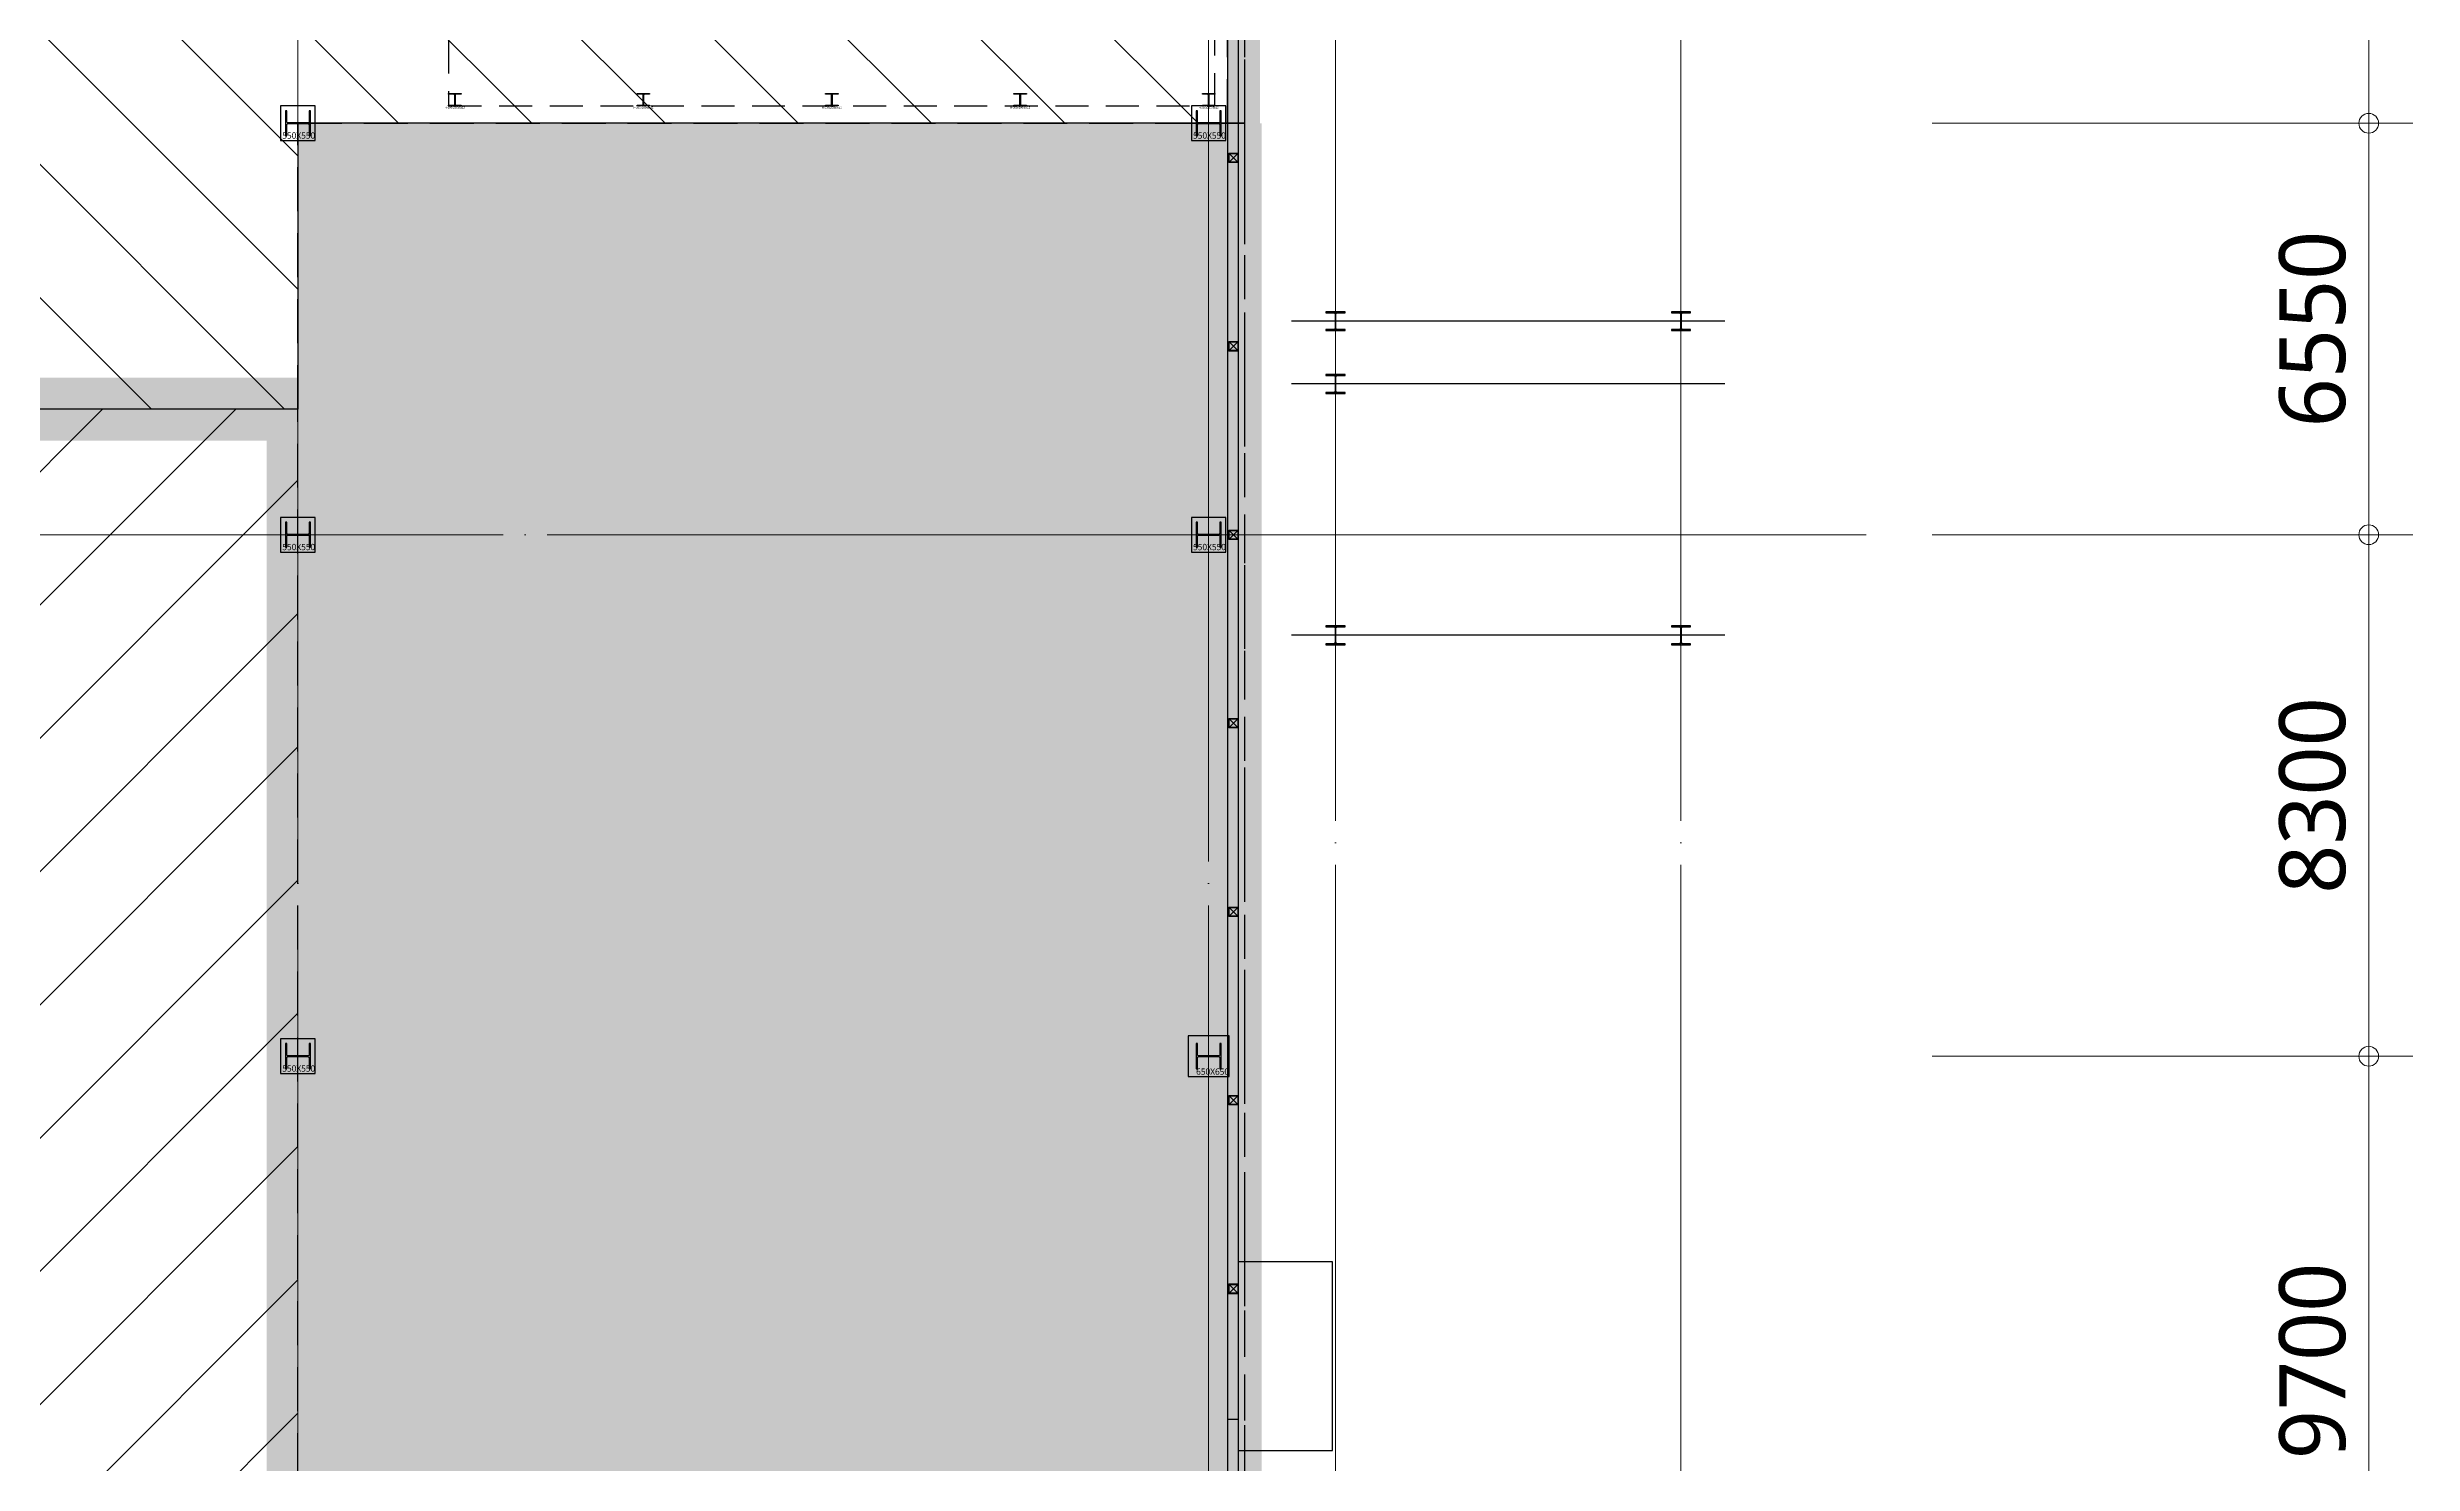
# Model space of a CAD drawing. Header units: millimetres. Extents: x -17369 to 294000, y -718917 to 220315.
# Drawn here: x 203440 to 241100, y -277035 to -254491 of the extents above; entities that cross this region are included whole.
import ezdxf
from ezdxf.enums import TextEntityAlignment as Align

# ---------------------------------------------------------------- set-up
doc = ezdxf.new("R2010")
doc.units = ezdxf.units.MM
doc.header["$LTSCALE"] = 350
for name, pattern in [('H12', [3, 2, -1]), ('HID', [2.3, 1.5, -0.8]), ('X-200-S-COL$0$CEN', [62, 60, -1, 0, -1]), ('X-200-S-COL$0$HID', [2.3, 1.5, -0.8])]:
    doc.linetypes.add(name, pattern=pattern)
doc.layers.get('Defpoints').update_dxf_attribs({"color": 181})
for name, color, linetype in [('0-THK200 RC SLAB영역', 51, 'H12'), ('0-THK200 SFRC SLAB영역', 211, 'H12'), ('0-THK300 RC SFRC SLAB영역', 2, 'H12'), ('0-THK400 RC SLAB영역', 4, 'H12'), ('0_RC-SLAB', 7, 'Continuous'), ('A-ELE7', 7, 'Continuous'), ('H-Col', 2, 'Continuous'), ('PD', 6, 'Continuous'), ('PERI-OUT', 9, 'Continuous'), ('Sol', 253, 'Continuous'), ('X-200-S-COL$0$Cen', 1, 'X-200-S-COL$0$CEN'), ('X-200-S-COL$0$Cen-ETC', 142, 'X-200-S-COL$0$CEN'), ('X-200-S-COL$0$H-Col', 3, 'Continuous'), ('X-200-S-COL$0$H-Col-파이프랙', 3, 'X-200-S-COL$0$CEN'), ('X-200-S-COL$0$STUD', 4, 'Continuous')]:
    doc.layers.add(name, color=color, linetype=linetype)
for name, color, linetype, plot in [('A-ANPLT', 171, 'Continuous', False), ('X-200-S-COL$0$P-Line', 144, 'Continuous', False), ('X-200-S-COL$0$PERI-OUT', 17, 'Continuous', False)]:
    doc.layers.add(name, color=color, linetype=linetype, plot=plot)
doc.layers.add('DIM', color=1, linetype='Continuous', lineweight=5)
doc.styles.add('Arial', font='arial.ttf')
doc.styles.add('맑은고딕', font='malgun.ttf')

# ---------------------------------------------------------------- blocks, each defined once
blk = doc.blocks.new('X-200-S-COL$0$H-300x305x15x15')
at = {"color": 0, "linetype": 'ByBlock', "ltscale": 0.5}
blk.add_lwpolyline([(25.5, -135, -0.4142136), (7.5, -117), (7.5, 117, -0.4142136), (25.5, 135), (152.5, 135), (152.5, 150), (-152.5, 150), (-152.5, 135), (-25.5, 135, -0.4142136), (-7.5, 117), (-7.5, -117, -0.4142136), (-25.5, -135), (-152.5, -135), (-152.5, -150), (152.5, -150), (152.5, -135)], format="xyb", close=True, dxfattribs=at)
blk = doc.blocks.new('X-200-S-COL$0$H-400x400x13x21')
at = {"color": 0}
blk.add_lwpolyline([(200, -200), (200, -179), (28.5, -179, -0.4142136), (6.5, -157), (6.5, 157, -0.4142136), (28.5, 179), (200, 179), (200, 200), (-200, 200), (-200, 179), (-28.5, 179, -0.4142136), (-6.5, 157), (-6.5, -157, -0.4142136), (-28.5, -179), (-200, -179), (-200, -200)], format="xyb", close=True, dxfattribs=at)
blk = doc.blocks.new('X-200-S-COL$0$1F COLUMN_231010')
at = {"layer": 'X-200-S-COL$0$H-Col', "color": 0, "rotation": 90}
for p in [(207430, 128093), (221930, 128093), (207430, 121543), (221930, 121543), (207430, 113243), (221930, 113243)]:
    blk.add_blockref('X-200-S-COL$0$H-400x400x13x21', p, dxfattribs=at)
blk = doc.blocks.new('X-200-S-COL$0$PERIMITER_231026')
at = {"layer": 'X-200-S-COL$0$PERI-OUT'}
for points in [[(140800, 167343), (140800, 171293), (177580, 171293), (177580, 176343), (200030, 179093), (224980, 179093), (224980, 150943), (222400, 150943), (222400, 54231), (217203, 49143), (207930, 49143), (207930, 39143), (58950, 39143), (58950, 49143), (45650, 49143), (45650, 98043), (39480, 98043), (39480, 139943), (49950, 139943), (49950, 157943), (120950, 157943), (120950, 169343), (135850, 169343), (135850, 167343)], [(141020, 167123), (141020, 171073), (177800, 171073), (177800, 176148), (200043, 178873), (224760, 178873), (224760, 151163), (222230, 151163), (222230, 54303), (217134, 49313), (207710, 49313), (207710, 39363), (59170, 39363), (59170, 49363), (45870, 49363), (45870, 98263), (39650, 98263), (39650, 139723), (50170, 139723), (50170, 157723), (121120, 157723), (121125, 169173), (135680, 169173), (135680, 167123)]]:
    blk.add_lwpolyline(points, dxfattribs=at)
blk = doc.blocks.new('DIMDOT')
at = {"color": 0, "linetype": 'ByBlock'}
blk.add_line((-1.2, 0), (1.2, 0), dxfattribs=at)
at = {"color": 3}
blk.add_circle((0, 0), 0.45, dxfattribs=at)
blk = doc.blocks.new('H-200x200x8x12')
at = {"layer": 'A-ANPLT'}
for p, q in [((-5, 0), (5, 0)), ((0, 5), (0, -5))]:
    blk.add_line(p, q, dxfattribs=at)
at = {"layer": 'H-Col'}
blk.add_lwpolyline([(100, -100), (-100, -100), (-100, -88), (-17, -88, 0.414214), (-4, -75), (-4, 75, 0.414214), (-17, 88), (-100, 88), (-100, 100), (100, 100), (100, 88), (17, 88, 0.414214), (4, 75), (4, -75, 0.414214), (17, -88), (100, -88)], format="xyb", close=True, dxfattribs=at)
at = {"layer": 'A-ANPLT', "style": 'Arial'}
blk.add_text('H-200x200x8x12', height=30, dxfattribs=at).set_placement((0, -111), align=Align.TOP_CENTER)
blk = doc.blocks.new('X-200-S-COL$0$Stud-150x150x6')
at = {"color": 250}
for p, q in [((-69, -69), (69, 69)), ((-69, 69), (69, -69))]:
    blk.add_line(p, q, dxfattribs=at)
blk.add_lwpolyline([(75, -75), (-75, -75), (-75, 75), (75, 75)], close=True)
at = {"color": 6}
blk.add_lwpolyline([(69, -69), (-69, -69), (-69, 69), (69, 69)], close=True, dxfattribs=at)

msp = doc.modelspace()

# ---------------------------------------------------------------- hatches: boundary and pattern name
at = {"layer": '0-THK200 RC SLAB영역'}
h = msp.add_hatch(color=256, dxfattribs=at)
h.dxf.hatch_style = 1
h.paths.add_polyline_path([(135950, -216349.8), (140700, -216349.8), (140700, -212399.8), (177450, -212399.8), (177480, -207361.3), (200023.9, -204599.8), (225080, -204599.8), (225080, -232949.8), (222500, -232949.8), (222500, -255699.8), (222230, -255699.8), (222230, -244449.8), (207430, -244449.8), (207430, -226349.8), (135950, -226349.8)])
h = msp.add_hatch(color=256, dxfattribs=at)
h.dxf.hatch_style = 1
edge = h.paths.add_edge_path()
edge.add_line((207430, -334649.8), (207430, -298249.8))
edge.add_line((207430, -298249.8), (207430, -260249.8))
edge.add_line((207430, -260249.8), (207430, -255699.8))
edge.add_line((207430, -255699.8), (222500, -255699.8))
edge.add_line((222500, -255699.8), (222500, -329603.4))
edge.add_line((222500, -329603.4), (217244.1, -334749.8))
edge.add_line((217244.1, -334749.8), (208030, -334749.8))
h.paths.add_polyline_path([(135950, -344769.8), (135950, -298249.8), (141348.5, -298249.8), (141347.7, -334649.8), (208030, -334749.8), (208030, -344769.8)])
h = msp.add_hatch(color=256, dxfattribs=at)
h.dxf.hatch_style = 1
edge = h.paths.add_edge_path()
edge.add_line((207430, -334748.9), (217244.1, -334749.8))
edge.add_line((217244.1, -334749.8), (222500, -329603.4))
edge.add_line((222500, -329603.4), (222500, -255699.8))
edge.add_line((222500, -255699.8), (207430, -255699.8))
edge.add_line((207430, -255699.8), (207430, -260249.8))
edge.add_line((207430, -260249.8), (207430, -298249.8))
edge.add_line((207430, -298249.8), (207426.7, -334748.9))
h = msp.add_hatch(color=256, dxfattribs=at)
h.dxf.hatch_style = 1
edge = h.paths.add_edge_path()
edge.add_line((207430, -334649.8), (207430, -298249.8))
edge.add_line((207430, -298249.8), (207430, -260249.8))
edge.add_line((207430, -260249.8), (207430, -255699.8))
edge.add_line((207430, -255699.8), (222500, -255699.8))
edge.add_line((222500, -255699.8), (222500, -329603.4))
edge.add_line((222500, -329603.4), (217244.1, -334749.8))
edge.add_line((217244.1, -334749.8), (208030, -334749.8))
h = msp.add_hatch(color=256, dxfattribs=at)
h.dxf.hatch_style = 1
h.paths.add_polyline_path([(207705, -255699.8), (222775, -255699.8), (222775, -329603.4), (217519.1, -334749.8), (207705, -334748.9)])
at = {"layer": '0-THK300 RC SFRC SLAB영역'}
h = msp.add_hatch(dxfattribs=at)
h.set_pattern_fill('_USER', color=256, scale=1500, angle=135, pattern_type=0)
h.set_pattern_definition([(135, (0, 0), (-1060.66, -1060.66), [])])
h.paths.add_polyline_path([(59750, -226069.8), (111150, -226069.8), (111150, -236274.8), (112250, -236274.8), (112250, -236074.8), (117200, -236074.8), (117200, -236274.8), (118300, -236274.8), (118300, -231889.8), (115490, -231889.8), (115490, -230494.8), (118300, -230494.8), (118300, -226069.8), (121120, -226069.8), (121120, -214619.8), (135680, -214619.8), (135680, -226349.8), (207430, -226349.8), (207430, -244449.8), (222230, -244449.8), (222230, -255699.8), (207430, -255699.8), (207430, -260249.8), (141350, -260249.8), (141350, -275939.8), (141435, -275939.8), (141435, -279709.8), (140835, -279709.8), (140835, -288239.8), (141045.3, -288239.8), (141348.7, -288543.2), (141348.5, -298249.8), (66850, -298249.8), (66850, -290949.8), (75300, -290949.8), (75300, -288049.8), (76900, -288049.8), (76900, -275049.8), (75300, -275049.8), (75300, -272449.8), (76900, -272449.8), (76900, -256449.8), (81680, -256449.8), (81680, -255849.8), (87250, -255849.8), (87250, -251049.8), (135150, -251049.8), (135150, -246149.8), (123704, -246149.8), (123500, -245945.8), (123500, -245149.8), (119400, -245149.8), (119400, -246149.8), (86872, -246149.8), (75350, -246149.8), (75350, -244299.8), (66850, -244299.8), (66850, -244649.8), (65650, -244649.8), (59750, -244649.8)])
h.paths.add_polyline_path([(118650, -272244.8), (118650, -291444.8), (126800, -291444.8), (126800, -290844.8), (132650, -290844.8), (132650, -286544.8), (130950, -286544.8), (130950, -278344.8), (132650, -278344.8), (132650, -272844.8), (126800, -272844.8), (126800, -272244.8)], flags=16)
h.paths.add_polyline_path([(101600, -227254.8), (101600, -235954.8), (107300, -235954.8), (107300, -227254.8)], flags=16)
at = {"layer": '0-THK400 RC SLAB영역', "linetype": 'Continuous'}
h = msp.add_hatch(dxfattribs=at)
h.set_pattern_fill('_USER', color=4, scale=1500, angle=45, pattern_type=0)
h.set_pattern_definition([(45, (0, 0), (-1060.66, 1060.66), [])])
h.paths.add_polyline_path([(141350, -260249.8), (141350, -275939.8), (151090, -275939.8), (151090, -278239.8), (152690, -278239.8), (152690, -288239.8), (151090, -288239.8), (151090, -290739.8), (142435, -290739.8), (142435, -288239.8), (141348.7, -288239.8), (141348.5, -298249.8), (207430, -298249.8), (207430, -260249.8)])
h.paths.add_polyline_path([(192310, -290944.8), (200910, -290944.8), (200910, -287654.8), (202510, -287654.8), (202510, -280064.8), (200910, -280064.8), (200910, -275744.8), (192310, -275744.8), (192310, -279054.8), (190710, -279054.8), (190710, -287654.8), (192310, -287654.8)], flags=16)
at = {"layer": 'Sol'}
h = msp.add_hatch(color=256, dxfattribs=at)
h.dxf.hatch_style = 1
h.paths.add_polyline_path([(118570, -344429.8), (116250, -344429.8), (116250, -344649.8), (118570, -344649.8)])
h.paths.add_polyline_path([(174720, -344429.8), (172550, -344429.8), (172550, -344649.8), (174720, -344649.8)])
h.paths.add_polyline_path([(170450, -344429.8), (170450, -344649.8), (171450, -344649.8), (171450, -344429.8)])
h.paths.add_polyline_path([(163550, -344429.8), (163550, -344649.8), (165450, -344649.8), (165450, -344429.8)])
h.paths.add_polyline_path([(162450, -344649.8), (162450, -344429.8), (129130, -344429.8), (129130, -344649.8)])
h.paths.add_polyline_path([(73450, -344429.8), (73450, -344649.8), (115150, -344649.8), (115150, -344429.8)])
h.paths.add_polyline_path([(56150, -334429.8), (56150, -334649.8), (57350, -334649.8), (57350, -334429.8)])
h.paths.add_polyline_path([(45870, -323349.8), (45650, -323349.8), (45650, -334649.8), (52150, -334649.8), (52150, -334429.8), (45870, -334429.8)])
h.paths.add_polyline_path([(45870, -312749.8), (45650, -312749.8), (45650, -321349.8), (45870, -321349.8)])
h.paths.add_polyline_path([(45870, -304149.8), (45650, -304149.8), (45650, -307749.8), (45870, -307749.8)])
h.paths.add_polyline_path([(44800, -285529.8), (44800, -285749.8), (45650, -285749.8), (45650, -303049.8), (45870, -303049.8), (45870, -285529.8)])
h.paths.add_polyline_path([(45800, -243849.8), (45800, -244069.8), (46500, -244069.8), (46500, -243849.8)])
h.paths.add_polyline_path([(40800, -244069.8), (40800, -243849.8), (39480, -243849.8), (39480, -285749.8), (40800, -285749.8), (40800, -285529.8), (39650, -285529.8), (39650, -244069.8)])
h.paths.add_polyline_path([(50170, -238649.8), (49950, -238649.8), (49950, -243849.8), (47600, -243849.8), (47600, -244069.8), (50170, -244069.8)])
h.paths.add_polyline_path([(50170, -235949.8), (49950, -235949.8), (49950, -236849.8), (50170, -236849.8)])
h.paths.add_polyline_path([(50170, -228749.8), (49950, -228749.8), (49950, -235049.8), (50170, -235049.8)])
h.paths.add_polyline_path([(67250, -226069.8), (67250, -225849.8), (49950, -225849.8), (49950, -226949.8), (50170, -226949.8), (50170, -226069.8)])
h.paths.add_polyline_path([(109850, -226069.8), (109850, -225849.8), (68350, -225849.8), (68350, -226069.8)])
h.paths.add_polyline_path([(135680, -216669.8), (136250, -216669.8), (136250, -216449.8), (135850, -216449.8), (135850, -214449.8), (120950, -214449.8), (120950, -217624.8), (121120, -217624.8), (121120, -214619.8), (135680, -214619.8)])
h.paths.add_polyline_path([(137850, -216449.8), (137350, -216449.8), (137350, -216669.8), (137850, -216669.8)])
h.paths.add_polyline_path([(177800, -211849.8), (177580, -211849.8), (177580, -212499.8), (140800, -212499.8), (140800, -216449.8), (140350, -216449.8), (140350, -216669.8), (141020, -216669.8), (141020, -212719.8), (177800, -212719.8)])
h.paths.add_polyline_path([(224760, -205949.8), (224980, -205949.8), (224980, -204699.8), (200030, -204699.8), (177580, -207449.8), (177580, -208449.8), (177800, -208449.8), (177800, -207644.5), (200043.4, -204919.8), (224760, -204919.8)])
h.paths.add_polyline_path([(207930, -338049.8), (207710, -338049.8), (207710, -344429.8), (185280, -344429.8), (185280, -344649.8), (207930, -344649.8)])
h.paths.add_polyline_path([(208030, -334649.8), (208030, -334479.8), (207710, -334479.8), (207710, -336949.8), (207930, -336949.8), (207930, -334649.8)])
h.paths.add_polyline_path([(222400, -319174.8), (222230, -319174.8), (222230, -329489.9), (217133.9, -334479.8), (209130, -334479.8), (209130, -334649.8), (217203.3, -334649.8), (222400, -329561.4)])
h.paths.add_polyline_path([(222400, -294324.8), (222230, -294324.8), (222230, -317174.8), (222400, -317174.8)])
h.paths.add_polyline_path([(222400, -286174.8), (222230, -286174.8), (222230, -292324.8), (222400, -292324.8)])
h.paths.add_polyline_path([(222400, -276324.8), (222230, -276324.8), (222230, -283374.8), (222400, -283374.8)])
h.paths.add_polyline_path([(222400, -239624.8), (222230, -239624.8), (222230, -274324.8), (222400, -274324.8)])
h.paths.add_polyline_path([(222230, -238524.8), (222400, -238524.8), (222400, -232849.8), (224980, -232849.8), (224980, -210949.8), (224760, -210949.8), (224760, -232629.8), (222230, -232629.8)])
h.paths.add_polyline_path([(67350, -344429.8), (67350, -344649.8), (69450, -344649.8), (69450, -344429.8)])
h.paths.add_polyline_path([(66250, -344649.8), (66250, -344429.8), (59170, -344429.8), (59170, -334429.8), (58450, -334429.8), (58450, -334649.8), (58950, -334649.8), (58950, -344649.8)])
h.paths.add_polyline_path([(120950, -222824.8), (121120, -222824.8), (121120, -219624.8), (120950, -219624.8)])
h.paths.add_polyline_path([(121120, -223924.8), (120950, -223924.8), (120950, -225849.8), (110950, -225849.8), (110950, -226069.8), (121120, -226069.8)])

# ---------------------------------------------------------------- linework, layer by layer
at = {"const_width": 500}
msp.add_lwpolyline([(49850, -225749.8), (120850, -225749.8), (120850, -214349.8), (135950, -214349.8), (135950, -216349.8), (140700, -216349.8), (140700, -212399.8), (177480, -212399.8), (177480, -207361.3), (200023.9, -204599.8), (225080, -204599.8), (225080, -232949.8), (222500, -232949.8), (222500, -329593.3), (217124.3, -334969.1), (208030, -334969.1), (208030, -344769.8), (58850, -344769.8), (58850, -334649.8), (45550, -334749.8), (45550, -285849.8), (39380, -285849.8), (39380, -243749.8), (49850, -243749.8)], close=True, dxfattribs=at)
at = {"layer": '0-THK200 SFRC SLAB영역'}
msp.add_lwpolyline([(135950, -216349.8), (140700, -216349.8), (140700, -212399.8), (177450, -212399.8), (177480, -207361.3), (200023.9, -204599.8), (225080, -204599.8), (225080, -232949.8), (222500, -232949.8), (222500, -255699.8), (222230, -255699.8), (222230, -244449.8), (207430, -244449.8), (207430, -226349.8), (135950, -226349.8)], close=True, dxfattribs=at)
msp.add_lwpolyline([(207426.7, -334748.9), (207430, -298249.8), (207430, -260249.8), (207430, -255699.8), (222500, -255699.8), (222500, -329603.4), (217244.1, -334749.8), (207430, -334748.9)], dxfattribs=at)
at = {"layer": '0-THK300 RC SFRC SLAB영역'}
msp.add_lwpolyline([(135680, -226349.8), (207430, -226349.8), (207430, -244449.8), (222230, -244449.8), (222230, -255699.8), (207430, -255699.8), (207430, -260249.8), (141350, -260249.8), (141350, -275939.8), (141435, -275939.8), (141435, -279709.8), (140835, -279709.8), (140835, -288239.8), (141045.3, -288239.8), (141348.7, -288543.2), (141348.5, -298249.8), (66850, -298249.8)], dxfattribs=at)
at = {"layer": '0-THK300 RC SFRC SLAB영역', "linetype": 'ByBlock'}
for points in [[(222230, -244449.8), (222230, -255699.8)], [(207430, -255699.8), (207430, -260249.8)], [(222230, -255699.8), (207430, -255699.8)], [(207430, -260249.8), (141350, -260249.8)]]:
    msp.add_lwpolyline(points, dxfattribs=at)
at = {"layer": '0-THK400 RC SLAB영역', "linetype": 'ByBlock', "const_width": 1000}
msp.add_lwpolyline([(141350, -260249.8), (141350, -275939.8), (151090, -275939.8), (151090, -278239.8), (152690, -278239.8), (152690, -288239.8), (151090, -288239.8), (151090, -290739.8), (142435, -290739.8), (142435, -288239.8), (141348.7, -288239.8), (141348.5, -298249.8), (207430, -298249.8), (207430, -260249.8)], close=True, dxfattribs=at)
at = {"layer": '0_RC-SLAB'}
msp.add_line((222230, -232629.8), (222230, -329489.9), dxfattribs=at)
at = {"layer": 'A-ELE7', "color": 8, "linetype": 'HID'}
msp.add_lwpolyline([(209830, -255424.8), (222030, -255424.8), (222030, -244724.8), (209830, -244724.8)], close=True, dxfattribs=at)
at = {"layer": 'DIM', "color": 1, "transparency": 16777216}
for p, q in [((240400, -244699.8), (240400, -255349.8)), ((233450, -255699.8), (241100, -255699.8)), ((233450, -255699.8), (241100, -255699.8)), ((240400, -261899.8), (240400, -256049.8)), ((233450, -262249.8), (241100, -262249.8)), ((233450, -262249.8), (241100, -262249.8)), ((240400, -262599.8), (240400, -270199.8)), ((233450, -270549.8), (241100, -270549.8)), ((233450, -270549.8), (241100, -270549.8)), ((240400, -270899.8), (240400, -279899.8))]:
    msp.add_line(p, q, dxfattribs=at)
at = {"layer": 'PD'}
for points in [[(207155, -255974.8), (207705, -255974.8), (207705, -255424.8), (207155, -255424.8)], [(221655, -255974.8), (222205, -255974.8), (222205, -255424.8), (221655, -255424.8)], [(207155, -262524.8), (207705, -262524.8), (207705, -261974.8), (207155, -261974.8)], [(221655, -262524.8), (222205, -262524.8), (222205, -261974.8), (221655, -261974.8)], [(207155, -270824.8), (207705, -270824.8), (207705, -270274.8), (207155, -270274.8)], [(221605, -270874.8), (222255, -270874.8), (222255, -270224.8), (221605, -270224.8)]]:
    msp.add_lwpolyline(points, close=True, dxfattribs=at)
at = {"layer": 'PERI-OUT'}
for p, q in [((222230, -232629.8), (222230, -329489.9)), ((222400, -232849.8), (222400, -329561.4)), ((223900, -273824.8), (222400, -273824.8)), ((223900, -276824.8), (223900, -273824.8)), ((222230, -274324.8), (222400, -274324.8)), ((222230, -276324.8), (222400, -276324.8)), ((222400, -276824.8), (223900, -276824.8))]:
    msp.add_line(p, q, dxfattribs=at)
at = {"layer": 'X-200-S-COL$0$Cen', "lineweight": 0}
for p, q in [((207430, -203049.8), (207430, -349399.8)), ((221930, -203049.8), (221930, -349399.8)), ((232400, -262249.8), (36500, -262249.8))]:
    msp.add_line(p, q, dxfattribs=at)
at = {"layer": 'X-200-S-COL$0$Cen-ETC', "lineweight": 0}
for p, q in [((223950, -202402), (223950, -349399.8)), ((229450, -202402), (229450, -349399.8))]:
    msp.add_line(p, q, dxfattribs=at)
at = {"layer": 'X-200-S-COL$0$Cen-ETC'}
for p, q in [((230150, -258849.8), (223250, -258849.8)), ((230150, -259849.8), (223250, -259849.8)), ((230150, -263849.8), (223250, -263849.8))]:
    msp.add_line(p, q, dxfattribs=at)
at = {"layer": 'X-200-S-COL$0$P-Line', "color": 253, "linetype": 'X-200-S-COL$0$HID'}
msp.add_lwpolyline([(222500, -329603.4), (217244.1, -334749.8), (208030, -334749.8), (208030, -344769.8), (58850, -344769.8), (58850, -334749.8), (45550, -334749.8), (45550, -285849.8), (39380, -285849.8), (39380, -243749.8), (49850, -243749.8), (49850, -225749.8), (120850, -225749.8), (120850, -214349.8), (135950, -214349.8), (135950, -216349.8), (140700, -216349.8), (140700, -212399.8), (177480, -212399.8), (177480, -207361.3), (200023.9, -204599.8), (225080, -204599.8), (225080, -232949.8), (222500, -232949.8)], close=True, dxfattribs=at)

# ---------------------------------------------------------------- block references
at = {"layer": 'DIM', "color": 1, "transparency": 16777216, "xscale": 350, "yscale": 350, "zscale": 350}
for p, rotation in [((240400, -255699.8), 270), ((240400, -255699.8), 90), ((240400, -262249.8), 90), ((240400, -262249.8), 270), ((240400, -270549.8), 270), ((240400, -270549.8), 90)]:
    msp.add_blockref('DIMDOT', p, dxfattribs=dict(at, rotation=rotation))
at = {"layer": 'H-Col'}
for p in [(209930, -255324.8), (212930, -255324.8), (215930, -255324.8), (218930, -255324.8), (221930, -255324.8)]:
    msp.add_blockref('H-200x200x8x12', p, dxfattribs=at)
at = {"layer": 'X-200-S-COL$0$H-Col'}
msp.add_blockref('X-200-S-COL$0$1F COLUMN_231010', (0, -383792.4), dxfattribs=at)
at = {"layer": 'X-200-S-COL$0$H-Col-파이프랙'}
for p in [(223950, -258849.8), (229450, -258849.8), (223950, -259849.8), (223950, -263849.8), (229450, -263849.8)]:
    msp.add_blockref('X-200-S-COL$0$H-300x305x15x15', p, dxfattribs=at)
at = {"layer": 'X-200-S-COL$0$PERI-OUT'}
msp.add_blockref('X-200-S-COL$0$PERIMITER_231026', (0, -383792.4), dxfattribs=at)
at = {"layer": 'X-200-S-COL$0$STUD'}
for p in [(222325, -256249.8), (222325, -259249.8), (222325, -262249.8), (222325, -265249.8), (222325, -268249.8), (222325, -271249.8), (222325, -274249.8)]:
    msp.add_blockref('X-200-S-COL$0$Stud-150x150x6', p, dxfattribs=at)

# ---------------------------------------------------------------- texts
at = {"layer": 'Defpoints', "style": '맑은고딕'}
for s, p in [('550X550', (207705, -255974.8)), ('550X550', (222205, -255974.8)), ('550X550', (207705, -262524.8)), ('550X550', (222205, -262524.8)), ('550X550', (207705, -270824.8)), ('650X650', (222255, -270874.8))]:
    msp.add_text(s, height=100, dxfattribs=at).set_placement(p, align=Align.BOTTOM_RIGHT)
at = {"layer": 'DIM', "color": 3, "transparency": 16777216, "char_height": 1050, "attachment_point": 5, "rotation": 90, "style": '맑은고딕'}
for s, insert in [('\\A1;6550', (239507.5, -258974.8)), ('\\A1;8300', (239507.5, -266399.8)), ('\\A1;9700', (239507.5, -275399.8))]:
    msp.add_mtext(s, dxfattribs=dict(at, insert=insert))

doc.saveas('drawing.dxf')
